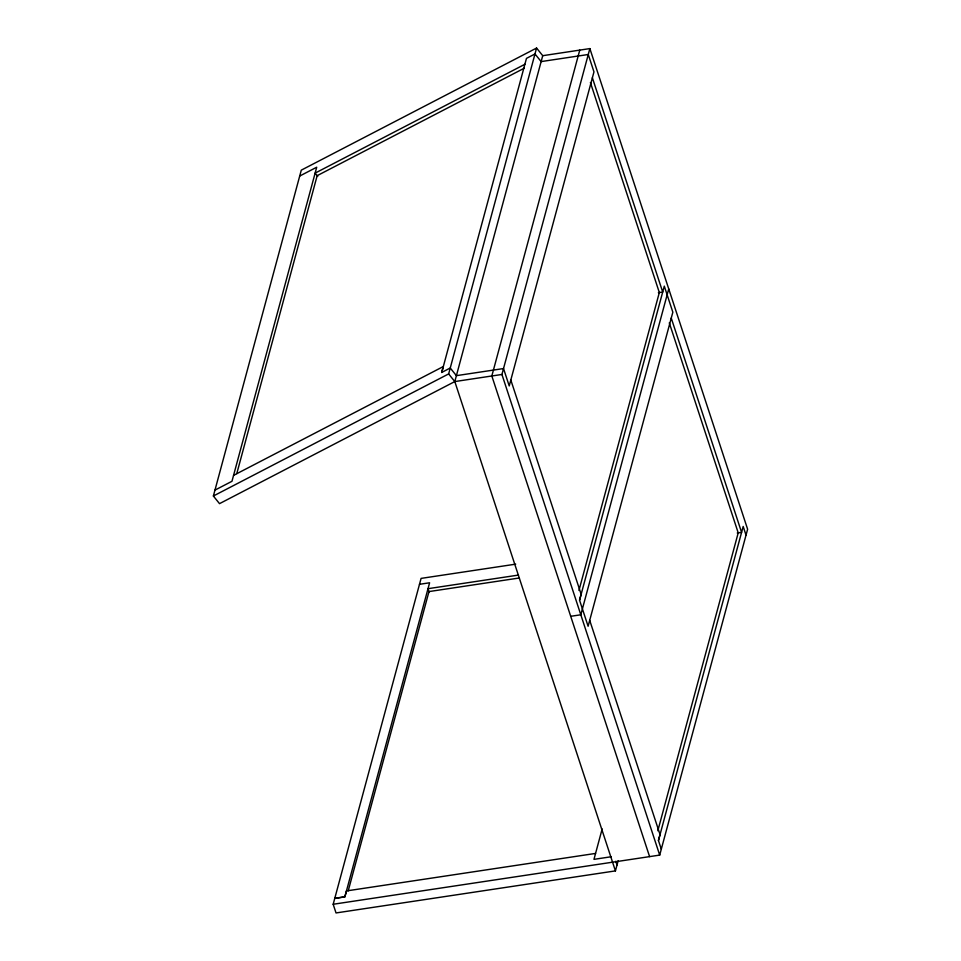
<?xml version="1.0" encoding="UTF-8"?>
<svg xmlns="http://www.w3.org/2000/svg" width="961" height="961" viewBox="0 0 961 961"><rect width="100%" height="100%" fill="white"/><g stroke="black" fill="none" stroke-linecap="round" stroke-linejoin="round"><path stroke-width="1.44" d="M515.709 564.155L421.086 578.39L333.179 904.265L336.026 912.95L615.424 870.894L454.805 381.565L542.725 55.69L536.574 48.05L450.241 368.015L441.736 372.436L443.321 366.537L233.571 475.371M579.555 600.193L664.291 286.126L672.844 312.193L588.108 626.26L579.555 600.193L581.141 594.282L510.82 380.015M333.179 904.265L659.702 855.098L661.3 849.2L658.441 840.515L660.027 834.592L589.706 620.338M542.725 55.69L589.862 48.591L501.93 374.466L454.805 381.565L219.516 503.648L213.378 496.008L301.298 170.145L536.574 48.05M236.79 473.581L317.166 175.671L524.262 68.207M441.736 372.436L526.472 58.369L534.989 53.96L541.139 61.588L588.264 54.501L593.97 71.871L509.222 385.938L503.528 368.556L456.391 375.655L450.253 368.015L448.643 373.925L213.378 496.008M348.194 890.931L428.978 591.58L519.42 577.969M579.759 50.116L491.828 375.991L649.6 856.635M578.954 590.45L659.33 292.54L590.402 82.538M668.736 288.913L580.816 614.788L570.714 616.301M602.163 828.947L593.97 859.35L611.28 856.744M615.424 870.894L618.187 860.648M657.829 830.76L738.216 532.85L669.288 322.86M658.441 840.515L743.177 526.448L746.036 535.145M661.288 849.212L747.622 529.235L589.862 48.591M299.7 176.043L316.71 167.226L231.973 481.281L214.964 490.11M524.874 64.279L315.124 173.124L317.755 176.404M658.369 292.685L662.706 292.036L592.372 77.781M737.255 533.007L741.58 532.358L671.258 318.103M419.501 584.3L429.603 582.774L344.867 896.841L334.752 898.367L344.867 896.841L346.465 890.931L595.556 853.428M518.46 575.074L428.017 588.685L429.231 592.408M448.643 373.925L454.793 381.565M501.93 374.466L659.702 855.098M615.797 861.272L617.01 864.996"/></g></svg>
